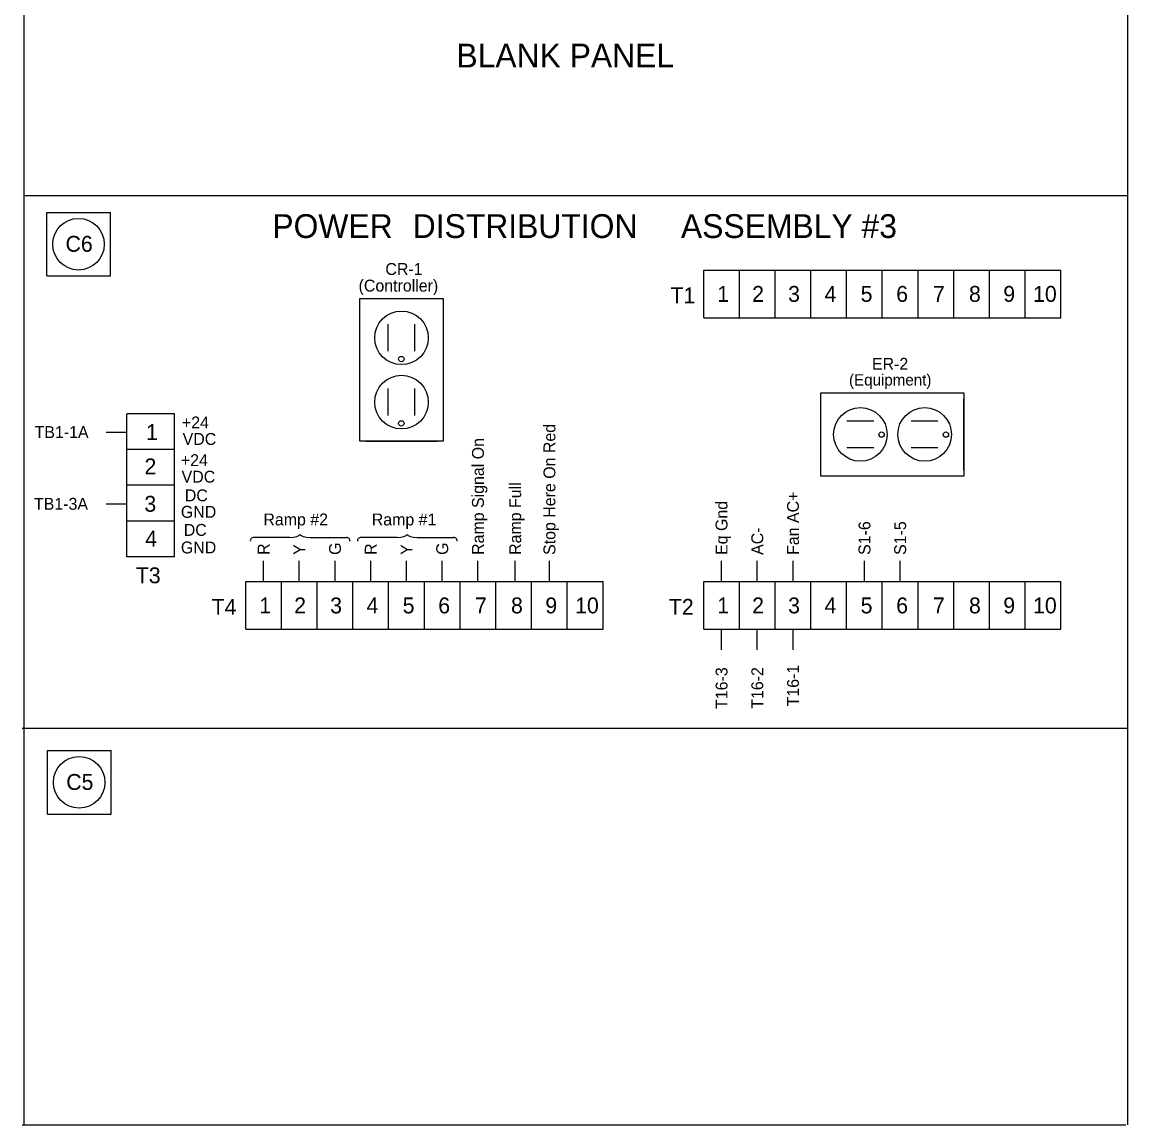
# Model space of a CAD drawing. Extents: x -112652 to 853, y -102343 to 1855.
# Drawn here: x -102562.7 to -102065.5, y -98947 to -98451.2 of the extents above; entities that cross this region are included whole.
import ezdxf

# ---------------------------------------------------------------- set-up
doc = ezdxf.new("R2010")
doc.units = 0
doc.layers.add('Level 1', color=7, linetype='Continuous')

msp = doc.modelspace()

# ---------------------------------------------------------------- linework, layer by layer
at = {"layer": 'Level 1'}
for p, q in [((-102561.77, -98947.04), (-102561.77, -97979.96)), ((-102065.5, -98947.04), (-102065.5, -97979.96)), ((-102561.77, -98586.26), (-102561.77, -98529.14)), ((-102561.77, -98529.14), (-102065.5, -98529.14)), ((-102551.58, -98565.35), (-102551.58, -98536.78)), ((-102551.58, -98536.78), (-102523.02, -98536.78)), ((-102523.02, -98565.35), (-102523.02, -98536.78)), ((-102551.58, -98565.35), (-102523.02, -98565.35)), ((-102256.25, -98584.11), (-102256.25, -98562.69)), ((-102256.25, -98562.69), (-102095.59, -98562.69)), ((-102240.18, -98584.11), (-102240.18, -98562.69)), ((-102224.12, -98584.11), (-102224.12, -98562.69)), ((-102208.05, -98584.11), (-102208.05, -98562.69)), ((-102191.98, -98584.11), (-102191.98, -98562.69)), ((-102175.92, -98584.11), (-102175.92, -98562.69)), ((-102159.85, -98584.11), (-102159.85, -98562.69)), ((-102143.79, -98584.11), (-102143.79, -98562.69)), ((-102127.72, -98584.11), (-102127.72, -98562.69)), ((-102111.65, -98584.11), (-102111.65, -98562.69)), ((-102095.59, -98584.11), (-102095.59, -98562.69)), ((-102410.86, -98639.69), (-102410.86, -98575.43)), ((-102410.86, -98575.43), (-102373.37, -98575.43)), ((-102373.37, -98575.43), (-102373.37, -98639.69)), ((-102256.25, -98584.11), (-102095.59, -98584.11)), ((-102398.14, -98599.13), (-102398.14, -98587.08)), ((-102386.09, -98599.13), (-102386.09, -98587.08)), ((-102398.14, -98628.05), (-102398.14, -98616)), ((-102386.09, -98628.05), (-102386.09, -98616)), ((-102203.5, -98655.32), (-102203.5, -98617.83)), ((-102203.5, -98617.83), (-102139.24, -98617.83)), ((-102139.24, -98617.83), (-102139.24, -98655.32)), ((-102139.24, -98652.64), (-102139.24, -98620.51)), ((-102515.67, -98691.6), (-102515.67, -98627.34)), ((-102494.25, -98627.34), (-102515.67, -98627.34)), ((-102494.25, -98691.6), (-102494.25, -98627.34)), ((-102179.8, -98630.55), (-102191.85, -98630.55)), ((-102150.89, -98630.55), (-102162.93, -98630.55)), ((-102524.97, -98635.53), (-102515.67, -98635.53)), ((-102373.37, -98639.69), (-102410.86, -98639.69)), ((-102408.18, -98639.69), (-102376.05, -98639.69)), ((-102494.25, -98643.4), (-102515.67, -98643.4)), ((-102179.8, -98642.6), (-102191.85, -98642.6)), ((-102150.89, -98642.6), (-102162.93, -98642.6)), ((-102139.24, -98655.32), (-102203.5, -98655.32)), ((-102494.25, -98659.47), (-102515.67, -98659.47)), ((-102524.97, -98667.78), (-102515.67, -98667.78)), ((-102494.25, -98675.54), (-102515.67, -98675.54)), ((-102442.31, -98682.89), (-102458.55, -98682.89)), ((-102433.22, -98682.9), (-102416.88, -98682.9)), ((-102394.1, -98682.89), (-102410.35, -98682.89)), ((-102385.01, -98682.9), (-102368.68, -98682.9)), ((-102494.25, -98691.6), (-102515.67, -98691.6)), ((-102454.14, -98702.77), (-102454.14, -98693.46)), ((-102438.07, -98702.77), (-102438.07, -98693.46)), ((-102422.01, -98702.77), (-102422.01, -98693.46)), ((-102405.94, -98702.77), (-102405.94, -98693.46)), ((-102389.88, -98702.77), (-102389.88, -98693.46)), ((-102373.81, -98702.77), (-102373.81, -98693.46)), ((-102357.74, -98702.77), (-102357.74, -98693.46)), ((-102341, -98702.77), (-102341, -98693.46)), ((-102325.61, -98702.77), (-102325.61, -98693.46)), ((-102248.22, -98702.77), (-102248.22, -98693.46)), ((-102232.15, -98702.77), (-102232.15, -98693.46)), ((-102216.08, -98702.77), (-102216.08, -98693.46)), ((-102183.95, -98702.77), (-102183.95, -98693.46)), ((-102167.89, -98702.77), (-102167.89, -98693.46)), ((-102462.17, -98724.19), (-102462.17, -98702.77)), ((-102462.17, -98702.77), (-102301.51, -98702.77)), ((-102446.11, -98724.19), (-102446.11, -98702.77)), ((-102430.04, -98724.19), (-102430.04, -98702.77)), ((-102413.97, -98724.19), (-102413.97, -98702.77)), ((-102397.91, -98724.19), (-102397.91, -98702.77)), ((-102381.84, -98724.19), (-102381.84, -98702.77)), ((-102365.78, -98724.19), (-102365.78, -98702.77)), ((-102349.71, -98724.19), (-102349.71, -98702.77)), ((-102333.64, -98724.19), (-102333.64, -98702.77)), ((-102317.58, -98724.19), (-102317.58, -98702.77)), ((-102301.51, -98724.19), (-102301.51, -98702.77)), ((-102256.25, -98724.19), (-102256.25, -98702.77)), ((-102256.25, -98702.77), (-102095.59, -98702.77)), ((-102240.18, -98724.19), (-102240.18, -98702.77)), ((-102224.12, -98724.19), (-102224.12, -98702.77)), ((-102208.05, -98724.19), (-102208.05, -98702.77)), ((-102191.98, -98724.19), (-102191.98, -98702.77)), ((-102175.92, -98724.19), (-102175.92, -98702.77)), ((-102159.85, -98724.19), (-102159.85, -98702.77)), ((-102143.79, -98724.19), (-102143.79, -98702.77)), ((-102127.72, -98724.19), (-102127.72, -98702.77)), ((-102111.65, -98724.19), (-102111.65, -98702.77)), ((-102095.59, -98724.19), (-102095.59, -98702.77)), ((-102462.17, -98724.19), (-102301.51, -98724.19)), ((-102256.25, -98724.19), (-102095.59, -98724.19)), ((-102248.22, -98733.49), (-102248.22, -98724.19)), ((-102232.15, -98733.49), (-102232.15, -98724.19)), ((-102216.08, -98733.49), (-102216.08, -98724.19)), ((-102562.72, -98768.73), (-102065.5, -98768.73)), ((-102551.26, -98807.31), (-102551.26, -98778.75)), ((-102551.26, -98778.75), (-102522.7, -98778.75)), ((-102522.7, -98807.31), (-102522.7, -98778.75)), ((-102551.26, -98807.31), (-102522.7, -98807.31)), ((-102562.72, -98947.04), (-102066.45, -98947.04))]:
    msp.add_line(p, q, dxfattribs=at)
for centre, radius in [((-102537.37, -98551.06), 11.6), ((-102392.12, -98593.14), 12.05), ((-102392.2, -98602.68), 1.2), ((-102392.12, -98622.06), 12.05), ((-102185.79, -98636.58), 12.05), ((-102156.87, -98636.58), 12.05), ((-102392.2, -98631.6), 1.2), ((-102176.25, -98636.67), 1.2), ((-102147.33, -98636.67), 1.2), ((-102537.05, -98793.02), 11.6)]:
    msp.add_circle(centre, radius, dxfattribs=at)
for centre, major_axis, ratio, start_param, end_param in [((-102458.6, -98684.33), (1.51, 0), 0.95, 1.543036, 3.330477), ((-102442.31, -98681.44), (4.56, 0), 0.317776, 4.71266, 6.196372), ((-102433.22, -98681.45), (4.56, 0), 0.317776, 3.223325, 4.712097), ((-102416.84, -98684.34), (1.51, 0), 0.95, 6.094301, 7.881742), ((-102410.39, -98684.33), (1.51, 0), 0.95, 1.543036, 3.330477), ((-102394.1, -98681.44), (4.56, 0), 0.317776, 4.71266, 6.196372), ((-102385.01, -98681.45), (4.56, 0), 0.317776, 3.223325, 4.712097), ((-102368.63, -98684.34), (1.51, 0), 0.95, 6.094301, 7.881742)]:
    msp.add_ellipse(centre, major_axis=major_axis, ratio=ratio, start_param=start_param, end_param=end_param, dxfattribs=at)

# ---------------------------------------------------------------- texts
for s, height, p in [('BLANK PANEL', 10.7108, (-102367.45, -98471.58)), ('POWER', 10.711, (-102450.2, -98548.26)), ('DISTRIBUTION', 10.7108, (-102387.09, -98548.26)), ('ASSEMBLY #3', 10.7108, (-102266.47, -98548.26)), ('C6', 7.141, (-102543.18, -98554.46)), ('CR-1', 5.355, (-102399.36, -98564.88)), ('(Controller)', 5.3554, (-102411.42, -98572.35)), ('T1', 7.141, (-102271.17, -98577.62)), ('1', 7.14, (-102250.16, -98576.97)), ('2', 7.14, (-102234.45, -98576.97)), ('3', 7.14, (-102218.27, -98576.97)), ('4', 7.14, (-102201.91, -98576.97)), ('5', 7.14, (-102185.66, -98576.97)), ('6', 7.14, (-102169.67, -98576.97)), ('7', 7.14, (-102153.12, -98576.97)), ('8', 7.14, (-102136.95, -98576.97)), ('9', 7.14, (-102121.53, -98576.97)), ('10', 7.141, (-102108.12, -98576.97)), ('ER-2', 5.355, (-102180.58, -98607.52)), ('(Equipment)', 5.0877, (-102190.9, -98614.59)), ('+24', 5.355, (-102490.86, -98633.89)), ('TB1-1A', 5.355, (-102557.1, -98638.21)), ('1', 7.14, (-102506.98, -98639.1)), ('VDC', 5.355, (-102490.54, -98641.3)), ('+24', 5.355, (-102491.33, -98650.85)), ('2', 7.14, (-102507.69, -98654.52)), ('VDC', 5.355, (-102491.01, -98658.27)), ('DC', 5.355, (-102489.55, -98666.65)), ('TB1-3A', 5.355, (-102557.37, -98670.46)), ('3', 7.14, (-102507.74, -98671.35)), ('GND', 5.355, (-102491.33, -98674.07)), ('Ramp #2', 5.355, (-102454.23, -98677.5)), ('Ramp #1', 5.355, (-102405.49, -98677.5)), ('4', 7.14, (-102507.38, -98687.04)), ('DC', 5.355, (-102490.02, -98682.2)), ('GND', 5.355, (-102491.33, -98690.09)), ('T3', 7.141, (-102511.57, -98703.51)), ('T4', 7.141, (-102477.48, -98717.69)), ('1', 7.14, (-102456.08, -98717.05)), ('2', 7.14, (-102440.37, -98717.05)), ('3', 7.14, (-102424.19, -98717.05)), ('4', 7.14, (-102407.83, -98717.05)), ('5', 7.14, (-102391.58, -98717.05)), ('6', 7.14, (-102375.6, -98717.05)), ('7', 7.14, (-102359.05, -98717.05)), ('8', 7.14, (-102342.87, -98717.05)), ('9', 7.14, (-102327.45, -98717.05)), ('10', 7.141, (-102314.04, -98717.05)), ('T2', 7.141, (-102271.87, -98717.69)), ('1', 7.14, (-102250.16, -98717.05)), ('2', 7.14, (-102234.45, -98717.05)), ('3', 7.14, (-102218.27, -98717.05)), ('4', 7.14, (-102201.91, -98717.05)), ('5', 7.14, (-102185.66, -98717.05)), ('6', 7.14, (-102169.67, -98717.05)), ('7', 7.14, (-102153.12, -98717.05)), ('8', 7.14, (-102136.95, -98717.05)), ('9', 7.14, (-102121.53, -98717.05)), ('10', 7.141, (-102108.12, -98717.05)), ('C5', 7.141, (-102542.86, -98796.42))]:
    msp.add_text(s, height=height, dxfattribs=at).set_placement(p)
for s, height, p in [('Stop Here On Red', 5.3554, (-102322.93, -98690.76)), ('Ramp Signal On', 5.3554, (-102355.07, -98690.76)), ('Ramp Full', 5.355, (-102338.32, -98690.76)), ('Fan AC+', 5.355, (-102213.41, -98690.76)), ('Eq Gnd', 5.355, (-102245.54, -98690.76)), ('S1-6', 5.355, (-102181.27, -98690.76)), ('S1-5', 5.355, (-102165.21, -98690.76)), ('AC-', 5.355, (-102229.47, -98690.76)), ('R', 5.36, (-102451.46, -98690.76)), ('Y', 5.36, (-102435.4, -98690.76)), ('G', 5.36, (-102419.33, -98690.76)), ('R', 5.36, (-102403.26, -98690.76)), ('Y', 5.36, (-102387.2, -98690.76)), ('G', 5.36, (-102371.13, -98690.76)), ('T16-1', 5.355, (-102213.41, -98758.87)), ('T16-3', 5.355, (-102245.54, -98760.01)), ('T16-2', 5.355, (-102229.47, -98759.93))]:
    msp.add_text(s, height=height, rotation=90, dxfattribs=at).set_placement(p)

doc.saveas('drawing.dxf')
